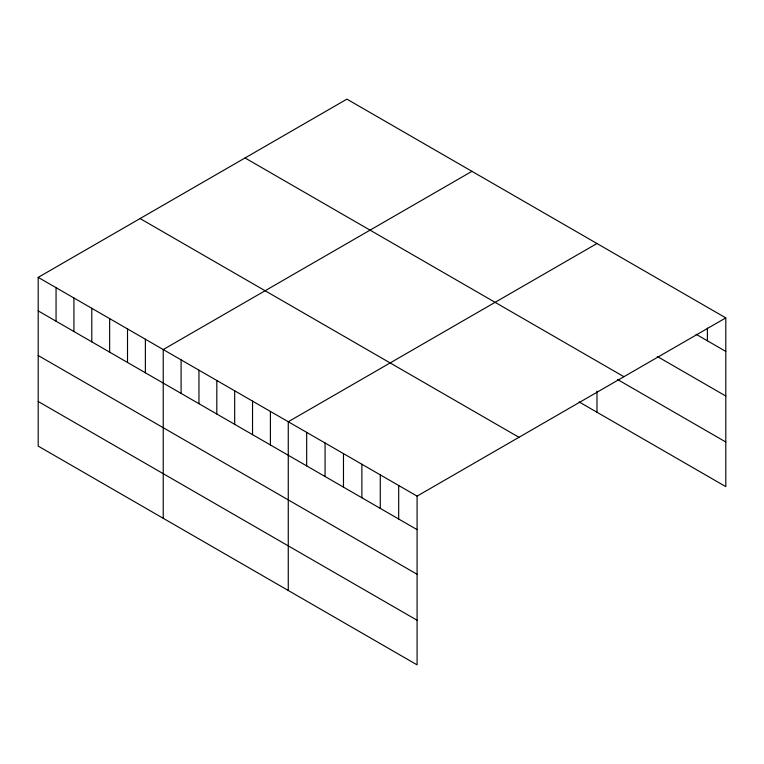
<?xml version="1.0" encoding="UTF-8"?>
<svg xmlns="http://www.w3.org/2000/svg" width="764" height="764" viewBox="0 0 764 764"><rect width="100%" height="100%" fill="white"/><g stroke="black" fill="none" stroke-linecap="round" stroke-linejoin="round"><path stroke-width="1.15" d="M38.2 277.37L417.087 496.123L417.087 664.861L38.2 446.109L38.2 277.37L346.913 99.139L725.8 317.891L725.8 486.63L579.122 401.94M471.942 171.327L163.229 349.559L163.229 518.298M596.98 243.515L288.267 421.747L288.267 590.486M417.087 496.123L725.8 317.891M696.147 334.298L725.8 351.411M657.298 356.482L725.8 396.029M245.034 157.957L623.921 376.709M617.427 379.441L725.8 442.003M140.079 218.561L518.966 437.304M38.2 310.9L417.087 529.643M38.2 355.518L417.087 574.27M38.2 401.492L417.087 620.244M707.397 328.071L707.397 340.792M596.98 391.12L596.98 412.254M398.684 485.493L398.684 519.023M380.281 474.874L380.281 508.394M361.878 464.245L361.878 497.775M343.475 453.625L343.475 487.146M325.072 442.996L325.072 476.526M306.67 432.376L306.67 465.897M270.399 411.433L270.399 444.963M252.54 401.119L252.54 434.649M234.682 390.815L234.682 424.335M216.814 380.501L216.814 414.021M198.955 370.187L198.955 403.707M181.097 359.873L181.097 393.393M145.37 339.245L145.37 372.775M127.512 328.94L127.512 362.461M109.644 318.626L109.644 352.147M91.785 308.312L91.785 341.833M73.927 297.998L73.927 331.519M56.059 287.684L56.059 321.214"/></g></svg>
